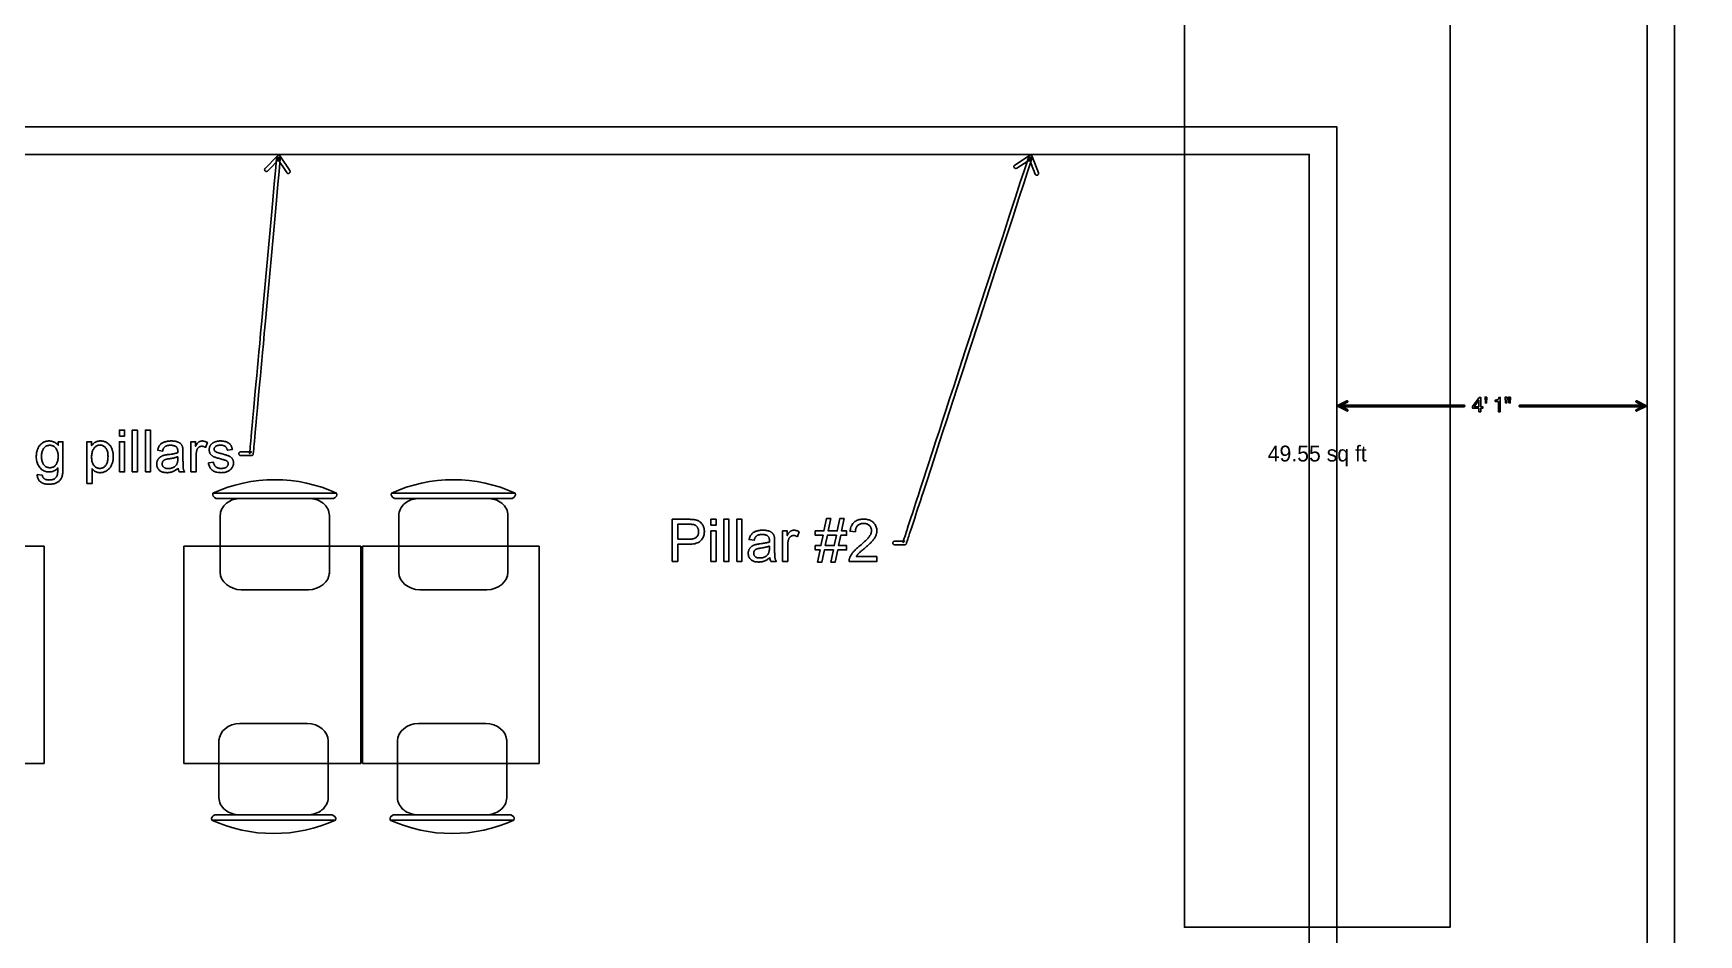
# Model space of a CAD drawing. Header units: inches. Extents: x -1 to 396, y -34 to 687.
# Drawn here: x 133.8 to 396, y 141.5 to 283.4 of the extents above; entities that cross this region are included whole.
import ezdxf

# ---------------------------------------------------------------- set-up
doc = ezdxf.new("R2010")
doc.units = ezdxf.units.IN
doc.header["$MEASUREMENT"] = 0
for name, color, linetype in [('AL_AREAS', 9, 'Continuous'), ('AL_EQUIPMENT', 6, 'Continuous'), ('AL_LINEWORK', 30, 'Continuous'), ('DIMENSIONS', 9, 'Continuous'), ('NOTES', 1, 'Continuous'), ('WALLS', 7, 'Continuous')]:
    doc.layers.add(name, color=color, linetype=linetype)

# ---------------------------------------------------------------- blocks, each defined once
blk = doc.blocks.new('AL_Table_2_Top', base_point=(558.22, -1036.11))
for p, q in [((540.12, -1024.25), (540.12, -1047.96)), ((540.12, -1024.25), (575.7, -1024.25)), ((575.7, -1024.25), (575.7, -1047.96)), ((531.47, -1044.06), (531.47, -1027.47)), ((532.33, -1043.63), (532.33, -1027.9)), ((535.13, -1028.45), (544.68, -1028.45)), ((581.31, -1028.61), (571.76, -1028.61)), ((584.1, -1028.07), (584.1, -1043.8)), ((584.96, -1027.64), (584.96, -1044.23)), ((547.27, -1040.27), (547.27, -1031.26)), ((569.16, -1031.43), (569.16, -1040.44)), ((535.13, -1043.09), (544.68, -1043.09)), ((581.31, -1043.25), (571.76, -1043.25)), ((540.12, -1047.96), (575.7, -1047.96))]:
    blk.add_line(p, q)
for centre, radius, start, end in [((546, -1035.77), 16.72, 150.2762, 209.7238), ((531.68, -1028.13), 0.685, 19.1426, 107.9912), ((535.11, -1031.23), 2.78, 89.773, 181.1087), ((544.4, -1031.33), 2.88, 1.3036, 89.5947), ((572.04, -1031.49), 2.88, 90.4055, 178.7039), ((581.32, -1031.4), 2.78, 358.8835, 90.2271), ((584.75, -1028.29), 0.685, 72.0088, 160.8574), ((570.44, -1035.93), 16.72, 330.2762, 29.7238), ((535.11, -1040.3), 2.78, 178.8913, 270.227), ((544.4, -1040.21), 2.88, 270.4053, 358.6964), ((572.04, -1040.37), 2.88, 181.3036, 269.5947), ((581.32, -1040.47), 2.78, 269.773, 1.1087), ((531.68, -1043.41), 0.685, 252.0192, 340.8877), ((584.75, -1043.57), 0.685, 199.1426, 287.9912)]:
    blk.add_arc(centre, radius, start, end)

msp = doc.modelspace()

# ---------------------------------------------------------------- linework, layer by layer
at = {"layer": 'AL_LINEWORK'}
msp.add_lwpolyline([(315.01, 289.59), (356.85, 289.59), (356.85, 142.66), (315.01, 142.66)], close=True, dxfattribs=at)
at = {"layer": 'DIMENSIONS'}
for points in [[(339.01, 221.51), (339.01, 226.74)], [(387.85, 221.51), (387.85, 226.74)]]:
    msp.add_lwpolyline(points, dxfattribs=at)
for points in [[(340.6, 225.53), (339.22, 224.84), (339.01, 224.73), (339.22, 224.63), (340.6, 223.94), (340.62, 223.93), (340.63, 223.93), (340.65, 223.93), (340.67, 223.93), (340.69, 223.93), (340.7, 223.94), (340.72, 223.95), (340.73, 223.96), (340.74, 223.98), (340.75, 223.99), (340.76, 224.01), (340.76, 224.03), (340.77, 224.04), (340.76, 224.06), (340.76, 224.08), (340.75, 224.1), (340.74, 224.11), (340.73, 224.12), (340.72, 224.14), (340.7, 224.15), (339.32, 224.84), (339.32, 224.63), (340.7, 225.32), (340.72, 225.33), (340.73, 225.34), (340.74, 225.36), (340.75, 225.37), (340.76, 225.39), (340.76, 225.4), (340.77, 225.42), (340.76, 225.44), (340.76, 225.46), (340.75, 225.47), (340.74, 225.49), (340.73, 225.5), (340.72, 225.52), (340.7, 225.53), (340.69, 225.53), (340.67, 225.54), (340.65, 225.54), (340.63, 225.54), (340.62, 225.53), (340.6, 225.53)], [(361.38, 223.82), (361.38, 224.37), (360.4, 224.37), (360.4, 224.65), (361.43, 226.08), (361.67, 226.08), (361.67, 224.62), (362, 224.62), (362, 224.37), (361.67, 224.37), (361.67, 223.82), (361.38, 223.82)], [(361.38, 224.62), (361.38, 225.64), (360.66, 224.62), (361.38, 224.62)], [(362.64, 226.13), (362.58, 225.21), (362.4, 225.21), (362.35, 226.13), (362.64, 226.13)], [(363.92, 225.42), (363.92, 225.64), (363.98, 225.64), (364.04, 225.65), (364.09, 225.66), (364.14, 225.67), (364.18, 225.68), (364.22, 225.69), (364.26, 225.7), (364.29, 225.71), (364.32, 225.72), (364.35, 225.74), (364.37, 225.75), (364.4, 225.77), (364.42, 225.79), (364.44, 225.82), (364.46, 225.85), (364.47, 225.89), (364.49, 225.93), (364.5, 225.97), (364.52, 226.02), (364.53, 226.07), (364.75, 226.07), (364.75, 223.82), (364.45, 223.82), (364.45, 225.42), (363.92, 225.42)], [(365.82, 226.13), (365.77, 225.21), (365.58, 225.21), (365.53, 226.13), (365.82, 226.13)], [(366.36, 226.13), (366.31, 225.21), (366.12, 225.21), (366.07, 226.13), (366.36, 226.13)], [(386.26, 223.94), (387.64, 224.63), (387.85, 224.73), (387.64, 224.83), (386.26, 225.52), (386.24, 225.53), (386.23, 225.54), (386.21, 225.54), (386.19, 225.54), (386.17, 225.53), (386.16, 225.52), (386.14, 225.52), (386.13, 225.5), (386.12, 225.49), (386.11, 225.47), (386.1, 225.46), (386.1, 225.44), (386.1, 225.42), (386.1, 225.4), (386.1, 225.39), (386.11, 225.37), (386.12, 225.35), (386.13, 225.34), (386.14, 225.33), (386.16, 225.32), (387.54, 224.63), (387.54, 224.83), (386.16, 224.14), (386.14, 224.14), (386.13, 224.12), (386.12, 224.11), (386.11, 224.09), (386.1, 224.08), (386.1, 224.06), (386.1, 224.04), (386.1, 224.03), (386.1, 224.01), (386.11, 223.99), (386.12, 223.97), (386.13, 223.96), (386.14, 223.95), (386.16, 223.94), (386.17, 223.93), (386.19, 223.93), (386.21, 223.93), (386.23, 223.93), (386.24, 223.93), (386.26, 223.94)], [(339.39, 224.62), (339.48, 224.62), (339.56, 224.62), (339.64, 224.62), (339.71, 224.62), (339.79, 224.62), (339.88, 224.62), (340, 224.62), (340.14, 224.62), (340.31, 224.62), (340.52, 224.62), (340.79, 224.62), (341.01, 224.62), (341.2, 224.62), (341.37, 224.62), (341.54, 224.62), (341.71, 224.62), (341.91, 224.62), (342.15, 224.62), (342.44, 224.62), (342.79, 224.62), (343.59, 224.62), (344.25, 224.62), (344.82, 224.62), (345.32, 224.62), (345.8, 224.62), (346.29, 224.62), (346.84, 224.62), (347.48, 224.62), (348.25, 224.62), (349.18, 224.62), (349.2, 224.62), (349.22, 224.62), (349.23, 224.62), (349.24, 224.62), (349.25, 224.62), (349.26, 224.62), (349.27, 224.62), (349.28, 224.62), (349.29, 224.62), (349.31, 224.62), (350.31, 224.62), (351.12, 224.62), (351.8, 224.62), (352.38, 224.62), (352.89, 224.62), (353.39, 224.62), (353.92, 224.62), (354.5, 224.62), (355.19, 224.62), (356.01, 224.62), (356.67, 224.62), (357.2, 224.62), (357.63, 224.62), (357.96, 224.62), (358.21, 224.62), (358.42, 224.62), (358.59, 224.62), (358.73, 224.62), (358.88, 224.62), (359.05, 224.62), (359.07, 224.62), (359.09, 224.62), (359.1, 224.63), (359.12, 224.64), (359.13, 224.65), (359.14, 224.66), (359.15, 224.68), (359.16, 224.7), (359.16, 224.71), (359.16, 224.73), (359.16, 224.75), (359.16, 224.77), (359.15, 224.79), (359.14, 224.8), (359.13, 224.81), (359.12, 224.83), (359.1, 224.84), (359.09, 224.84), (359.07, 224.85), (359.05, 224.85), (358.88, 224.85), (358.73, 224.85), (358.59, 224.85), (358.42, 224.85), (358.21, 224.85), (357.96, 224.85), (357.63, 224.85), (357.2, 224.85), (356.67, 224.85), (356.01, 224.85), (355.19, 224.85), (354.5, 224.85), (353.92, 224.85), (353.39, 224.85), (352.89, 224.85), (352.38, 224.85), (351.8, 224.85), (351.12, 224.85), (350.31, 224.85), (349.31, 224.85), (349.29, 224.85), (349.28, 224.85), (349.27, 224.85), (349.26, 224.85), (349.25, 224.85), (349.24, 224.85), (349.23, 224.85), (349.22, 224.85), (349.2, 224.85), (349.18, 224.85), (348.25, 224.85), (347.48, 224.85), (346.84, 224.85), (346.29, 224.85), (345.8, 224.85), (345.32, 224.85), (344.82, 224.85), (344.25, 224.85), (343.59, 224.85), (342.79, 224.85), (342.44, 224.85), (342.15, 224.85), (341.91, 224.85), (341.71, 224.85), (341.54, 224.85), (341.37, 224.85), (341.2, 224.85), (341.01, 224.85), (340.79, 224.85), (340.52, 224.85), (340.31, 224.85), (340.14, 224.85), (340, 224.85), (339.88, 224.85), (339.79, 224.85), (339.71, 224.85), (339.64, 224.85), (339.56, 224.85), (339.48, 224.85), (339.39, 224.85), (339.37, 224.85), (339.35, 224.84), (339.33, 224.84), (339.32, 224.83), (339.3, 224.81), (339.29, 224.8), (339.28, 224.79), (339.28, 224.77), (339.27, 224.75), (339.27, 224.73), (339.27, 224.71), (339.28, 224.7), (339.28, 224.68), (339.29, 224.67), (339.3, 224.65), (339.32, 224.64), (339.33, 224.63), (339.35, 224.62), (339.37, 224.62), (339.39, 224.62)], [(387.48, 224.85), (387.38, 224.85), (387.3, 224.85), (387.23, 224.85), (387.16, 224.85), (387.08, 224.85), (386.99, 224.85), (386.88, 224.85), (386.74, 224.85), (386.57, 224.85), (386.36, 224.85), (386.1, 224.85), (385.89, 224.85), (385.7, 224.85), (385.53, 224.85), (385.37, 224.85), (385.2, 224.85), (385, 224.85), (384.77, 224.85), (384.49, 224.85), (384.15, 224.85), (383.36, 224.85), (382.71, 224.85), (382.16, 224.85), (381.66, 224.85), (381.19, 224.85), (380.71, 224.85), (380.17, 224.85), (379.54, 224.85), (378.79, 224.85), (377.86, 224.85), (377.84, 224.85), (377.82, 224.85), (377.8, 224.85), (377.78, 224.85), (377.77, 224.85), (377.76, 224.85), (377.74, 224.85), (377.72, 224.85), (377.7, 224.85), (377.68, 224.85), (376.67, 224.85), (375.85, 224.85), (375.16, 224.85), (374.58, 224.85), (374.06, 224.85), (373.55, 224.85), (373.02, 224.85), (372.43, 224.85), (371.74, 224.85), (370.9, 224.85), (370.23, 224.85), (369.69, 224.85), (369.26, 224.85), (368.92, 224.85), (368.66, 224.85), (368.45, 224.85), (368.29, 224.85), (368.13, 224.85), (367.98, 224.85), (367.81, 224.85), (367.79, 224.85), (367.78, 224.84), (367.76, 224.83), (367.75, 224.83), (367.73, 224.81), (367.72, 224.8), (367.71, 224.79), (367.7, 224.77), (367.7, 224.75), (367.7, 224.73), (367.7, 224.71), (367.7, 224.7), (367.71, 224.68), (367.72, 224.66), (367.73, 224.65), (367.75, 224.64), (367.76, 224.63), (367.78, 224.62), (367.79, 224.62), (367.81, 224.62), (367.98, 224.62), (368.13, 224.62), (368.29, 224.62), (368.45, 224.62), (368.66, 224.62), (368.92, 224.62), (369.26, 224.62), (369.69, 224.62), (370.23, 224.62), (370.9, 224.62), (371.74, 224.62), (372.43, 224.62), (373.02, 224.62), (373.55, 224.62), (374.06, 224.62), (374.58, 224.62), (375.16, 224.62), (375.85, 224.62), (376.67, 224.62), (377.68, 224.62), (377.7, 224.62), (377.72, 224.62), (377.74, 224.62), (377.76, 224.62), (377.77, 224.62), (377.78, 224.62), (377.8, 224.62), (377.82, 224.62), (377.84, 224.62), (377.86, 224.62), (378.79, 224.62), (379.54, 224.62), (380.17, 224.62), (380.71, 224.62), (381.19, 224.62), (381.66, 224.62), (382.16, 224.62), (382.71, 224.62), (383.36, 224.62), (384.15, 224.62), (384.49, 224.62), (384.77, 224.62), (385, 224.62), (385.2, 224.62), (385.37, 224.62), (385.53, 224.62), (385.7, 224.62), (385.89, 224.62), (386.1, 224.62), (386.36, 224.62), (386.57, 224.62), (386.74, 224.62), (386.88, 224.62), (386.99, 224.62), (387.08, 224.62), (387.16, 224.62), (387.23, 224.62), (387.3, 224.62), (387.38, 224.62), (387.48, 224.62), (387.49, 224.62), (387.51, 224.62), (387.53, 224.63), (387.54, 224.64), (387.56, 224.65), (387.57, 224.66), (387.58, 224.68), (387.58, 224.7), (387.59, 224.71), (387.59, 224.73), (387.59, 224.75), (387.58, 224.77), (387.58, 224.78), (387.57, 224.8), (387.56, 224.81), (387.54, 224.82), (387.53, 224.83), (387.51, 224.84), (387.49, 224.85), (387.48, 224.85)]]:
    msp.add_lwpolyline(points, close=True, dxfattribs=at)
at = {"layer": 'NOTES'}
for points in [[(172.1, 263.62), (172.06, 263.13), (171.98, 262.33), (171.88, 261.2), (171.74, 259.68), (171.57, 257.75), (171.35, 255.36), (171.08, 252.48), (170.77, 249.06), (170.41, 245.08), (169.99, 240.5), (169.77, 238.13), (169.59, 236.18), (169.44, 234.57), (169.32, 233.2), (169.2, 231.96), (169.1, 230.77), (168.98, 229.52), (168.85, 228.13), (168.7, 226.49), (168.52, 224.51), (168.38, 222.93), (168.26, 221.66), (168.17, 220.65), (168.1, 219.86), (168.04, 219.24), (168, 218.75), (167.96, 218.35), (167.93, 218), (167.89, 217.64), (167.86, 217.24), (168.14, 217.5), (166.44, 217.5), (166.39, 217.5), (166.35, 217.49), (166.31, 217.47), (166.27, 217.45), (166.24, 217.42), (166.21, 217.39), (166.19, 217.35), (166.17, 217.31), (166.16, 217.26), (166.15, 217.22), (166.16, 217.17), (166.17, 217.13), (166.19, 217.08), (166.21, 217.05), (166.24, 217.01), (166.27, 216.98), (166.31, 216.96), (166.35, 216.94), (166.39, 216.93), (166.44, 216.93), (168.14, 216.93), (168.19, 216.93), (168.23, 216.94), (168.27, 216.96), (168.3, 216.98), (168.34, 217), (168.37, 217.03), (168.39, 217.07), (168.41, 217.11), (168.42, 217.15), (168.43, 217.19), (168.47, 217.59), (168.5, 217.95), (168.53, 218.3), (168.57, 218.7), (168.61, 219.19), (168.67, 219.81), (168.74, 220.6), (168.83, 221.61), (168.95, 222.88), (169.1, 224.46), (169.28, 226.44), (169.43, 228.07), (169.55, 229.47), (169.67, 230.71), (169.78, 231.91), (169.89, 233.14), (170.02, 234.52), (170.16, 236.13), (170.34, 238.07), (170.56, 240.45), (170.98, 245.03), (171.34, 249.01), (171.66, 252.42), (171.92, 255.31), (172.14, 257.69), (172.31, 259.63), (172.45, 261.14), (172.56, 262.28), (172.63, 263.07), (172.68, 263.56), (172.68, 263.61), (172.67, 263.66), (172.66, 263.7), (172.64, 263.74), (172.61, 263.77), (172.58, 263.81), (172.54, 263.83), (172.5, 263.85), (172.46, 263.87), (172.42, 263.88), (172.37, 263.88), (172.32, 263.87), (172.28, 263.86), (172.24, 263.84), (172.21, 263.81), (172.17, 263.78), (172.15, 263.75), (172.13, 263.71), (172.11, 263.66), (172.1, 263.62)], [(174.18, 261.78), (172.65, 264.04), (172.46, 264.33), (172.21, 264.08), (170.3, 262.14), (170.27, 262.1), (170.25, 262.06), (170.23, 262.02), (170.22, 261.98), (170.22, 261.93), (170.22, 261.89), (170.23, 261.85), (170.25, 261.8), (170.27, 261.77), (170.3, 261.73), (170.34, 261.7), (170.38, 261.68), (170.42, 261.66), (170.46, 261.65), (170.51, 261.65), (170.55, 261.65), (170.59, 261.66), (170.64, 261.68), (170.67, 261.7), (170.71, 261.73), (172.62, 263.68), (172.18, 263.72), (173.7, 261.46), (173.73, 261.42), (173.77, 261.39), (173.8, 261.37), (173.84, 261.35), (173.89, 261.34), (173.93, 261.33), (173.97, 261.33), (174.02, 261.34), (174.06, 261.36), (174.1, 261.38), (174.14, 261.41), (174.17, 261.44), (174.19, 261.48), (174.21, 261.52), (174.22, 261.57), (174.23, 261.61), (174.23, 261.65), (174.22, 261.7), (174.2, 261.74), (174.18, 261.78)], [(290.42, 263.71), (290.19, 263.01), (289.78, 261.75), (289.19, 259.94), (288.42, 257.6), (287.5, 254.75), (286.41, 251.42), (285.16, 247.61), (283.78, 243.35), (282.24, 238.65), (280.58, 233.55), (279.57, 230.46), (278.75, 227.93), (278.06, 225.83), (277.48, 224.03), (276.95, 222.42), (276.44, 220.87), (275.91, 219.25), (275.32, 217.43), (274.63, 215.3), (273.79, 212.72), (273.43, 211.62), (273.14, 210.73), (272.9, 210), (272.7, 209.38), (272.52, 208.84), (272.36, 208.34), (272.19, 207.83), (272.01, 207.27), (271.8, 206.63), (271.55, 205.85), (271.36, 205.28), (271.21, 204.81), (271.09, 204.44), (270.99, 204.15), (270.92, 203.93), (270.86, 203.76), (270.82, 203.62), (270.78, 203.5), (270.74, 203.38), (270.7, 203.25), (270.97, 203.45), (269.41, 203.45), (269.36, 203.45), (269.32, 203.43), (269.28, 203.42), (269.24, 203.39), (269.21, 203.36), (269.18, 203.33), (269.15, 203.29), (269.14, 203.25), (269.13, 203.21), (269.12, 203.16), (269.13, 203.11), (269.14, 203.07), (269.15, 203.03), (269.18, 202.99), (269.21, 202.96), (269.24, 202.93), (269.28, 202.9), (269.32, 202.89), (269.36, 202.87), (269.41, 202.87), (270.97, 202.87), (271.01, 202.87), (271.05, 202.88), (271.08, 202.89), (271.11, 202.91), (271.14, 202.93), (271.17, 202.95), (271.19, 202.97), (271.22, 203), (271.23, 203.04), (271.25, 203.07), (271.29, 203.2), (271.33, 203.32), (271.37, 203.44), (271.41, 203.58), (271.47, 203.75), (271.54, 203.97), (271.64, 204.26), (271.76, 204.63), (271.91, 205.1), (272.1, 205.67), (272.35, 206.45), (272.56, 207.09), (272.74, 207.65), (272.91, 208.16), (273.07, 208.66), (273.25, 209.2), (273.45, 209.82), (273.69, 210.55), (273.98, 211.45), (274.34, 212.54), (275.18, 215.12), (275.87, 217.25), (276.46, 219.07), (276.99, 220.69), (277.5, 222.24), (278.03, 223.86), (278.61, 225.65), (279.3, 227.75), (280.12, 230.28), (281.13, 233.37), (282.79, 238.47), (284.33, 243.17), (285.71, 247.43), (286.96, 251.24), (288.05, 254.57), (288.97, 257.42), (289.74, 259.76), (290.33, 261.57), (290.74, 262.83), (290.97, 263.53), (290.98, 263.58), (290.98, 263.62), (290.98, 263.67), (290.97, 263.71), (290.95, 263.75), (290.93, 263.79), (290.9, 263.82), (290.86, 263.85), (290.82, 263.88), (290.78, 263.89), (290.74, 263.91), (290.69, 263.91), (290.64, 263.9), (290.6, 263.89), (290.56, 263.88), (290.52, 263.85), (290.49, 263.83), (290.46, 263.79), (290.43, 263.75), (290.42, 263.71)], [(292.04, 261.45), (291.05, 264), (290.92, 264.33), (290.63, 264.14), (288.32, 262.66), (288.28, 262.63), (288.25, 262.6), (288.22, 262.56), (288.21, 262.52), (288.19, 262.48), (288.19, 262.43), (288.19, 262.39), (288.19, 262.35), (288.21, 262.3), (288.23, 262.26), (288.26, 262.22), (288.29, 262.19), (288.33, 262.17), (288.37, 262.15), (288.41, 262.13), (288.46, 262.13), (288.5, 262.13), (288.55, 262.14), (288.59, 262.15), (288.63, 262.17), (290.94, 263.65), (290.51, 263.79), (291.5, 261.24), (291.52, 261.19), (291.55, 261.16), (291.58, 261.12), (291.62, 261.1), (291.66, 261.08), (291.7, 261.06), (291.74, 261.05), (291.79, 261.05), (291.83, 261.06), (291.88, 261.07), (291.92, 261.09), (291.96, 261.12), (291.99, 261.15), (292.02, 261.19), (292.04, 261.22), (292.05, 261.27), (292.06, 261.31), (292.06, 261.36), (292.06, 261.4), (292.04, 261.45)], [(147.37, 220), (147.37, 220.93), (148.18, 220.93), (148.18, 220), (147.37, 220)], [(149.39, 214.34), (149.39, 220.93), (150.2, 220.93), (150.2, 214.34), (149.39, 214.34)], [(151.44, 214.34), (151.44, 220.93), (152.25, 220.93), (152.25, 214.34), (151.44, 214.34)], [(134.43, 213.95), (135.22, 213.83), (135.23, 213.76), (135.24, 213.69), (135.26, 213.63), (135.28, 213.57), (135.31, 213.51), (135.34, 213.46), (135.37, 213.42), (135.41, 213.37), (135.45, 213.33), (135.49, 213.3), (135.55, 213.26), (135.62, 213.22), (135.69, 213.18), (135.77, 213.15), (135.85, 213.13), (135.93, 213.11), (136.02, 213.09), (136.11, 213.08), (136.21, 213.08), (136.31, 213.07), (136.42, 213.08), (136.53, 213.08), (136.63, 213.09), (136.72, 213.11), (136.81, 213.13), (136.89, 213.15), (136.97, 213.18), (137.05, 213.22), (137.12, 213.26), (137.18, 213.3), (137.24, 213.35), (137.29, 213.4), (137.34, 213.45), (137.39, 213.51), (137.44, 213.57), (137.47, 213.63), (137.51, 213.7), (137.54, 213.77), (137.57, 213.85), (137.59, 213.93), (137.6, 213.98), (137.61, 214.05), (137.62, 214.12), (137.63, 214.21), (137.64, 214.31), (137.64, 214.42), (137.65, 214.54), (137.65, 214.67), (137.65, 214.81), (137.65, 214.97), (137.54, 214.85), (137.43, 214.74), (137.31, 214.65), (137.18, 214.57), (137.06, 214.5), (136.92, 214.44), (136.78, 214.4), (136.64, 214.37), (136.49, 214.35), (136.33, 214.34), (136.14, 214.35), (135.95, 214.37), (135.78, 214.4), (135.61, 214.45), (135.46, 214.52), (135.31, 214.6), (135.17, 214.69), (135.04, 214.8), (134.92, 214.92), (134.81, 215.05), (134.7, 215.2), (134.61, 215.35), (134.53, 215.5), (134.46, 215.66), (134.4, 215.83), (134.35, 216), (134.32, 216.18), (134.29, 216.37), (134.27, 216.56), (134.27, 216.75), (134.27, 216.89), (134.28, 217.02), (134.29, 217.15), (134.31, 217.28), (134.33, 217.41), (134.36, 217.53), (134.39, 217.66), (134.43, 217.78), (134.47, 217.9), (134.52, 218.01), (134.57, 218.13), (134.62, 218.23), (134.68, 218.34), (134.75, 218.43), (134.82, 218.53), (134.89, 218.61), (134.97, 218.69), (135.05, 218.77), (135.14, 218.84), (135.23, 218.91), (135.33, 218.97), (135.43, 219.02), (135.53, 219.07), (135.63, 219.11), (135.74, 219.14), (135.85, 219.17), (135.97, 219.19), (136.09, 219.21), (136.21, 219.22), (136.33, 219.22), (136.5, 219.21), (136.66, 219.19), (136.81, 219.16), (136.96, 219.11), (137.1, 219.05), (137.24, 218.97), (137.37, 218.89), (137.5, 218.78), (137.61, 218.67), (137.73, 218.54), (137.73, 219.11), (138.47, 219.11), (138.47, 214.99), (138.47, 214.77), (138.46, 214.57), (138.45, 214.38), (138.44, 214.2), (138.42, 214.04), (138.39, 213.88), (138.36, 213.75), (138.33, 213.62), (138.29, 213.51), (138.25, 213.41), (138.2, 213.32), (138.14, 213.23), (138.09, 213.15), (138.02, 213.07), (137.95, 212.99), (137.88, 212.92), (137.8, 212.85), (137.71, 212.79), (137.62, 212.73), (137.53, 212.67), (137.43, 212.62), (137.32, 212.58), (137.21, 212.54), (137.1, 212.5), (136.98, 212.47), (136.86, 212.45), (136.73, 212.43), (136.59, 212.42), (136.46, 212.41), (136.32, 212.4), (136.15, 212.41), (135.99, 212.42), (135.83, 212.44), (135.69, 212.47), (135.54, 212.5), (135.41, 212.54), (135.28, 212.59), (135.16, 212.65), (135.05, 212.72), (134.94, 212.79), (134.84, 212.87), (134.75, 212.96), (134.67, 213.05), (134.6, 213.16), (134.55, 213.27), (134.5, 213.39), (134.47, 213.52), (134.44, 213.65), (134.43, 213.8), (134.43, 213.95)], [(135.1, 216.81), (135.1, 216.63), (135.11, 216.46), (135.13, 216.29), (135.16, 216.14), (135.19, 216), (135.23, 215.87), (135.28, 215.75), (135.34, 215.63), (135.4, 215.53), (135.47, 215.44), (135.55, 215.36), (135.63, 215.29), (135.71, 215.22), (135.8, 215.17), (135.89, 215.12), (135.99, 215.08), (136.09, 215.05), (136.19, 215.03), (136.3, 215.01), (136.41, 215.01), (136.52, 215.01), (136.62, 215.03), (136.72, 215.05), (136.82, 215.08), (136.92, 215.12), (137.01, 215.16), (137.1, 215.22), (137.18, 215.28), (137.26, 215.36), (137.34, 215.44), (137.41, 215.53), (137.48, 215.63), (137.53, 215.74), (137.58, 215.86), (137.62, 215.99), (137.66, 216.13), (137.68, 216.28), (137.7, 216.44), (137.71, 216.61), (137.72, 216.78), (137.71, 216.96), (137.7, 217.12), (137.68, 217.27), (137.66, 217.42), (137.62, 217.55), (137.58, 217.68), (137.53, 217.8), (137.47, 217.91), (137.4, 218.01), (137.33, 218.11), (137.25, 218.19), (137.17, 218.27), (137.08, 218.33), (136.99, 218.39), (136.9, 218.44), (136.81, 218.48), (136.71, 218.51), (136.61, 218.53), (136.5, 218.55), (136.39, 218.55), (136.29, 218.55), (136.18, 218.53), (136.08, 218.51), (135.99, 218.48), (135.89, 218.44), (135.8, 218.39), (135.72, 218.34), (135.63, 218.27), (135.55, 218.2), (135.48, 218.11), (135.4, 218.02), (135.34, 217.92), (135.28, 217.81), (135.23, 217.69), (135.19, 217.57), (135.16, 217.43), (135.13, 217.29), (135.11, 217.14), (135.1, 216.98), (135.1, 216.81)], [(142.25, 212.51), (142.25, 219.11), (142.99, 219.11), (142.99, 218.49), (143.04, 218.56), (143.09, 218.63), (143.15, 218.69), (143.21, 218.75), (143.27, 218.81), (143.32, 218.86), (143.39, 218.91), (143.45, 218.96), (143.51, 219), (143.58, 219.04), (143.64, 219.07), (143.71, 219.1), (143.79, 219.13), (143.86, 219.15), (143.94, 219.17), (144.02, 219.19), (144.1, 219.2), (144.19, 219.21), (144.28, 219.22), (144.37, 219.22), (144.49, 219.22), (144.61, 219.21), (144.73, 219.19), (144.84, 219.17), (144.95, 219.14), (145.05, 219.11), (145.16, 219.07), (145.26, 219.02), (145.35, 218.97), (145.45, 218.91), (145.54, 218.84), (145.63, 218.77), (145.71, 218.69), (145.79, 218.61), (145.86, 218.53), (145.93, 218.43), (145.99, 218.34), (146.05, 218.24), (146.11, 218.13), (146.15, 218.02), (146.2, 217.9), (146.24, 217.78), (146.28, 217.66), (146.31, 217.54), (146.33, 217.42), (146.36, 217.29), (146.37, 217.16), (146.38, 217.03), (146.39, 216.9), (146.39, 216.76), (146.39, 216.62), (146.38, 216.48), (146.37, 216.34), (146.35, 216.2), (146.33, 216.07), (146.3, 215.94), (146.26, 215.81), (146.22, 215.68), (146.18, 215.56), (146.13, 215.44), (146.08, 215.33), (146.02, 215.22), (145.95, 215.12), (145.88, 215.02), (145.81, 214.93), (145.73, 214.84), (145.65, 214.76), (145.56, 214.68), (145.46, 214.61), (145.37, 214.55), (145.27, 214.49), (145.16, 214.43), (145.06, 214.39), (144.96, 214.35), (144.85, 214.31), (144.75, 214.28), (144.64, 214.26), (144.53, 214.25), (144.42, 214.24), (144.31, 214.23), (144.23, 214.23), (144.15, 214.24), (144.08, 214.25), (144, 214.26), (143.93, 214.28), (143.86, 214.29), (143.79, 214.32), (143.72, 214.34), (143.65, 214.37), (143.59, 214.4), (143.52, 214.44), (143.46, 214.48), (143.41, 214.51), (143.35, 214.55), (143.29, 214.6), (143.24, 214.64), (143.19, 214.69), (143.15, 214.73), (143.1, 214.78), (143.06, 214.84), (143.06, 212.51), (142.25, 212.51)], [(142.98, 216.7), (142.99, 216.52), (143, 216.35), (143.02, 216.19), (143.04, 216.04), (143.08, 215.9), (143.12, 215.77), (143.17, 215.65), (143.22, 215.53), (143.29, 215.43), (143.36, 215.34), (143.43, 215.25), (143.51, 215.18), (143.59, 215.11), (143.68, 215.06), (143.77, 215.01), (143.86, 214.97), (143.96, 214.94), (144.05, 214.92), (144.15, 214.9), (144.26, 214.9), (144.37, 214.9), (144.47, 214.92), (144.57, 214.94), (144.67, 214.97), (144.76, 215.01), (144.85, 215.06), (144.94, 215.12), (145.02, 215.19), (145.1, 215.27), (145.18, 215.35), (145.26, 215.45), (145.32, 215.56), (145.38, 215.67), (145.43, 215.8), (145.47, 215.94), (145.5, 216.08), (145.53, 216.24), (145.55, 216.4), (145.56, 216.58), (145.57, 216.77), (145.56, 216.94), (145.55, 217.11), (145.53, 217.27), (145.51, 217.42), (145.47, 217.56), (145.43, 217.7), (145.38, 217.82), (145.33, 217.93), (145.26, 218.04), (145.19, 218.13), (145.11, 218.22), (145.04, 218.3), (144.95, 218.36), (144.87, 218.42), (144.78, 218.47), (144.69, 218.51), (144.59, 218.55), (144.5, 218.57), (144.4, 218.58), (144.3, 218.59), (144.19, 218.58), (144.09, 218.57), (144, 218.54), (143.9, 218.51), (143.81, 218.47), (143.72, 218.41), (143.63, 218.35), (143.54, 218.28), (143.46, 218.2), (143.38, 218.1), (143.31, 218), (143.24, 217.89), (143.18, 217.77), (143.13, 217.65), (143.08, 217.51), (143.05, 217.37), (143.02, 217.21), (143, 217.05), (142.99, 216.88), (142.98, 216.7)], [(147.37, 214.34), (147.37, 219.11), (148.18, 219.11), (148.18, 214.34), (147.37, 214.34)], [(156.61, 214.93), (156.52, 214.86), (156.44, 214.79), (156.35, 214.72), (156.26, 214.66), (156.17, 214.6), (156.09, 214.55), (156, 214.5), (155.92, 214.46), (155.83, 214.42), (155.75, 214.39), (155.66, 214.36), (155.58, 214.33), (155.49, 214.31), (155.41, 214.29), (155.32, 214.27), (155.23, 214.26), (155.14, 214.25), (155.04, 214.24), (154.95, 214.23), (154.86, 214.23), (154.7, 214.24), (154.56, 214.25), (154.42, 214.27), (154.29, 214.29), (154.16, 214.33), (154.04, 214.37), (153.93, 214.42), (153.83, 214.48), (153.74, 214.54), (153.65, 214.62), (153.57, 214.7), (153.5, 214.78), (153.43, 214.87), (153.38, 214.96), (153.33, 215.05), (153.29, 215.16), (153.26, 215.26), (153.24, 215.37), (153.23, 215.48), (153.23, 215.6), (153.23, 215.67), (153.23, 215.74), (153.24, 215.8), (153.25, 215.87), (153.27, 215.93), (153.28, 216), (153.3, 216.06), (153.33, 216.12), (153.36, 216.18), (153.39, 216.24), (153.42, 216.3), (153.45, 216.35), (153.49, 216.4), (153.53, 216.45), (153.57, 216.5), (153.61, 216.55), (153.66, 216.59), (153.7, 216.63), (153.75, 216.67), (153.8, 216.7), (153.86, 216.74), (153.91, 216.77), (153.96, 216.8), (154.02, 216.83), (154.08, 216.86), (154.14, 216.88), (154.2, 216.91), (154.26, 216.93), (154.32, 216.95), (154.39, 216.97), (154.44, 216.98), (154.49, 216.99), (154.55, 217.01), (154.61, 217.02), (154.68, 217.03), (154.76, 217.04), (154.84, 217.05), (154.92, 217.07), (155.01, 217.08), (155.1, 217.09), (155.29, 217.11), (155.48, 217.14), (155.65, 217.16), (155.8, 217.19), (155.95, 217.22), (156.09, 217.25), (156.22, 217.28), (156.34, 217.31), (156.45, 217.34), (156.55, 217.37), (156.55, 217.4), (156.55, 217.43), (156.55, 217.46), (156.55, 217.48), (156.55, 217.5), (156.55, 217.52), (156.55, 217.54), (156.55, 217.56), (156.55, 217.57), (156.55, 217.58), (156.55, 217.68), (156.54, 217.77), (156.53, 217.85), (156.51, 217.93), (156.49, 218), (156.47, 218.07), (156.44, 218.13), (156.4, 218.18), (156.36, 218.23), (156.32, 218.28), (156.26, 218.33), (156.19, 218.38), (156.11, 218.42), (156.03, 218.45), (155.94, 218.48), (155.84, 218.51), (155.74, 218.53), (155.63, 218.54), (155.52, 218.55), (155.4, 218.55), (155.29, 218.55), (155.18, 218.54), (155.09, 218.53), (154.99, 218.52), (154.9, 218.5), (154.82, 218.48), (154.75, 218.45), (154.68, 218.42), (154.62, 218.39), (154.56, 218.35), (154.51, 218.31), (154.46, 218.26), (154.41, 218.2), (154.36, 218.14), (154.32, 218.07), (154.28, 218), (154.25, 217.92), (154.21, 217.83), (154.18, 217.74), (154.16, 217.64), (153.37, 217.75), (153.39, 217.85), (153.41, 217.95), (153.44, 218.04), (153.47, 218.13), (153.51, 218.21), (153.54, 218.29), (153.58, 218.37), (153.63, 218.44), (153.67, 218.51), (153.72, 218.57), (153.77, 218.63), (153.83, 218.69), (153.89, 218.75), (153.95, 218.8), (154.02, 218.85), (154.1, 218.89), (154.17, 218.94), (154.26, 218.98), (154.34, 219.02), (154.43, 219.05), (154.53, 219.08), (154.63, 219.11), (154.73, 219.14), (154.83, 219.16), (154.94, 219.18), (155.05, 219.19), (155.16, 219.2), (155.28, 219.21), (155.4, 219.22), (155.52, 219.22), (155.64, 219.22), (155.75, 219.21), (155.86, 219.21), (155.97, 219.2), (156.07, 219.18), (156.17, 219.17), (156.26, 219.15), (156.35, 219.13), (156.43, 219.1), (156.51, 219.08), (156.58, 219.05), (156.65, 219.02), (156.72, 218.98), (156.78, 218.95), (156.84, 218.91), (156.9, 218.88), (156.95, 218.84), (156.99, 218.8), (157.03, 218.76), (157.07, 218.71), (157.11, 218.67), (157.14, 218.62), (157.17, 218.57), (157.2, 218.52), (157.22, 218.47), (157.25, 218.41), (157.27, 218.35), (157.29, 218.29), (157.31, 218.23), (157.32, 218.16), (157.33, 218.12), (157.34, 218.07), (157.34, 218.01), (157.35, 217.95), (157.35, 217.87), (157.36, 217.8), (157.36, 217.71), (157.36, 217.62), (157.36, 217.52), (157.36, 217.42), (157.36, 216.34), (157.36, 216.12), (157.37, 215.92), (157.37, 215.74), (157.37, 215.57), (157.38, 215.42), (157.38, 215.29), (157.39, 215.17), (157.4, 215.07), (157.41, 214.98), (157.42, 214.91), (157.43, 214.85), (157.44, 214.8), (157.46, 214.74), (157.47, 214.68), (157.49, 214.62), (157.51, 214.56), (157.54, 214.51), (157.56, 214.45), (157.59, 214.4), (157.62, 214.34), (156.78, 214.34), (156.75, 214.39), (156.73, 214.45), (156.71, 214.5), (156.69, 214.56), (156.67, 214.61), (156.66, 214.67), (156.64, 214.74), (156.63, 214.8), (156.62, 214.86), (156.61, 214.93)], [(158.61, 214.34), (158.61, 219.11), (159.34, 219.11), (159.34, 218.39), (159.39, 218.49), (159.45, 218.58), (159.5, 218.66), (159.55, 218.74), (159.6, 218.81), (159.65, 218.87), (159.7, 218.93), (159.75, 218.98), (159.8, 219.02), (159.85, 219.06), (159.9, 219.09), (159.95, 219.12), (160, 219.14), (160.05, 219.16), (160.1, 219.18), (160.15, 219.19), (160.2, 219.21), (160.26, 219.21), (160.31, 219.22), (160.37, 219.22), (160.45, 219.22), (160.53, 219.21), (160.62, 219.2), (160.7, 219.18), (160.78, 219.15), (160.86, 219.13), (160.95, 219.09), (161.03, 219.05), (161.12, 219.01), (161.2, 218.96), (160.92, 218.21), (160.86, 218.24), (160.8, 218.27), (160.74, 218.3), (160.68, 218.32), (160.63, 218.34), (160.57, 218.36), (160.51, 218.37), (160.45, 218.38), (160.39, 218.38), (160.33, 218.38), (160.28, 218.38), (160.22, 218.38), (160.17, 218.37), (160.13, 218.36), (160.08, 218.34), (160.03, 218.33), (159.98, 218.31), (159.94, 218.28), (159.9, 218.26), (159.85, 218.22), (159.81, 218.19), (159.77, 218.16), (159.74, 218.12), (159.7, 218.08), (159.67, 218.03), (159.64, 217.99), (159.62, 217.94), (159.59, 217.89), (159.57, 217.84), (159.55, 217.78), (159.53, 217.7), (159.5, 217.61), (159.48, 217.52), (159.47, 217.42), (159.45, 217.33), (159.44, 217.24), (159.43, 217.14), (159.42, 217.04), (159.42, 216.94), (159.42, 216.84), (159.42, 214.34), (158.61, 214.34)], [(161.36, 215.77), (162.16, 215.89), (162.17, 215.8), (162.19, 215.71), (162.22, 215.62), (162.25, 215.54), (162.28, 215.47), (162.32, 215.39), (162.37, 215.33), (162.42, 215.27), (162.47, 215.21), (162.53, 215.15), (162.6, 215.11), (162.67, 215.06), (162.74, 215.02), (162.82, 214.99), (162.9, 214.96), (162.99, 214.94), (163.08, 214.92), (163.18, 214.91), (163.28, 214.9), (163.39, 214.9), (163.5, 214.9), (163.6, 214.91), (163.7, 214.92), (163.79, 214.93), (163.88, 214.95), (163.96, 214.98), (164.03, 215.01), (164.1, 215.04), (164.16, 215.08), (164.22, 215.12), (164.27, 215.17), (164.32, 215.22), (164.36, 215.27), (164.39, 215.32), (164.42, 215.37), (164.45, 215.43), (164.46, 215.48), (164.48, 215.54), (164.49, 215.6), (164.49, 215.66), (164.49, 215.71), (164.48, 215.76), (164.47, 215.81), (164.45, 215.86), (164.43, 215.9), (164.4, 215.94), (164.37, 215.98), (164.34, 216.02), (164.3, 216.06), (164.25, 216.09), (164.21, 216.11), (164.16, 216.13), (164.11, 216.16), (164.04, 216.18), (163.96, 216.21), (163.87, 216.24), (163.78, 216.27), (163.67, 216.3), (163.55, 216.33), (163.42, 216.36), (163.25, 216.41), (163.09, 216.45), (162.94, 216.49), (162.8, 216.53), (162.67, 216.57), (162.55, 216.61), (162.45, 216.65), (162.35, 216.68), (162.27, 216.72), (162.19, 216.75), (162.12, 216.79), (162.06, 216.82), (162, 216.86), (161.94, 216.9), (161.89, 216.95), (161.84, 216.99), (161.79, 217.04), (161.75, 217.09), (161.71, 217.15), (161.67, 217.2), (161.64, 217.26), (161.61, 217.32), (161.58, 217.38), (161.56, 217.45), (161.54, 217.51), (161.52, 217.57), (161.51, 217.64), (161.5, 217.71), (161.49, 217.78), (161.49, 217.85), (161.49, 217.91), (161.5, 217.97), (161.51, 218.03), (161.52, 218.09), (161.53, 218.15), (161.54, 218.21), (161.56, 218.27), (161.59, 218.33), (161.61, 218.38), (161.64, 218.44), (161.67, 218.49), (161.7, 218.54), (161.74, 218.59), (161.77, 218.64), (161.81, 218.68), (161.85, 218.73), (161.89, 218.77), (161.94, 218.81), (161.99, 218.85), (162.04, 218.89), (162.08, 218.91), (162.12, 218.94), (162.16, 218.97), (162.21, 218.99), (162.26, 219.02), (162.31, 219.04), (162.37, 219.06), (162.43, 219.08), (162.49, 219.1), (162.55, 219.12), (162.62, 219.14), (162.68, 219.16), (162.75, 219.17), (162.82, 219.19), (162.89, 219.2), (162.96, 219.2), (163.03, 219.21), (163.1, 219.22), (163.17, 219.22), (163.25, 219.22), (163.36, 219.22), (163.47, 219.21), (163.57, 219.21), (163.68, 219.19), (163.78, 219.18), (163.87, 219.16), (163.97, 219.14), (164.06, 219.12), (164.15, 219.09), (164.23, 219.06), (164.32, 219.02), (164.4, 218.99), (164.47, 218.95), (164.54, 218.91), (164.6, 218.87), (164.66, 218.82), (164.72, 218.78), (164.77, 218.73), (164.82, 218.67), (164.86, 218.62), (164.9, 218.56), (164.94, 218.5), (164.97, 218.44), (165, 218.37), (165.03, 218.3), (165.06, 218.22), (165.08, 218.14), (165.1, 218.06), (165.12, 217.97), (165.14, 217.88), (164.35, 217.77), (164.34, 217.85), (164.32, 217.91), (164.3, 217.98), (164.27, 218.04), (164.24, 218.1), (164.21, 218.16), (164.17, 218.21), (164.13, 218.26), (164.09, 218.31), (164.04, 218.35), (163.98, 218.39), (163.93, 218.42), (163.86, 218.45), (163.8, 218.48), (163.73, 218.5), (163.65, 218.52), (163.57, 218.54), (163.49, 218.55), (163.4, 218.55), (163.31, 218.55), (163.2, 218.55), (163.1, 218.55), (163, 218.54), (162.91, 218.53), (162.83, 218.51), (162.75, 218.49), (162.68, 218.46), (162.62, 218.44), (162.56, 218.41), (162.51, 218.37), (162.47, 218.33), (162.43, 218.29), (162.39, 218.25), (162.36, 218.21), (162.33, 218.17), (162.31, 218.13), (162.3, 218.08), (162.28, 218.04), (162.28, 217.99), (162.27, 217.94), (162.27, 217.91), (162.28, 217.88), (162.28, 217.85), (162.29, 217.82), (162.3, 217.79), (162.31, 217.76), (162.32, 217.73), (162.34, 217.71), (162.35, 217.68), (162.37, 217.66), (162.39, 217.63), (162.42, 217.61), (162.44, 217.58), (162.47, 217.56), (162.5, 217.54), (162.53, 217.52), (162.57, 217.5), (162.6, 217.48), (162.64, 217.46), (162.68, 217.44), (162.71, 217.43), (162.75, 217.42), (162.8, 217.4), (162.86, 217.39), (162.92, 217.37), (163, 217.34), (163.08, 217.32), (163.18, 217.29), (163.28, 217.27), (163.4, 217.23), (163.56, 217.19), (163.72, 217.15), (163.87, 217.1), (164, 217.06), (164.13, 217.03), (164.24, 216.99), (164.34, 216.95), (164.44, 216.92), (164.52, 216.89), (164.59, 216.86), (164.66, 216.83), (164.72, 216.8), (164.78, 216.76), (164.84, 216.72), (164.9, 216.68), (164.95, 216.64), (165, 216.59), (165.04, 216.54), (165.09, 216.49), (165.13, 216.43), (165.16, 216.38), (165.2, 216.32), (165.23, 216.26), (165.25, 216.19), (165.27, 216.12), (165.29, 216.05), (165.3, 215.98), (165.31, 215.9), (165.32, 215.82), (165.32, 215.74), (165.32, 215.66), (165.31, 215.58), (165.3, 215.5), (165.28, 215.43), (165.26, 215.35), (165.23, 215.27), (165.2, 215.2), (165.17, 215.13), (165.13, 215.05), (165.08, 214.98), (165.03, 214.91), (164.98, 214.84), (164.92, 214.78), (164.86, 214.72), (164.8, 214.66), (164.73, 214.61), (164.65, 214.56), (164.57, 214.51), (164.49, 214.47), (164.4, 214.43), (164.31, 214.39), (164.22, 214.36), (164.13, 214.33), (164.03, 214.3), (163.93, 214.28), (163.83, 214.26), (163.72, 214.25), (163.62, 214.24), (163.51, 214.24), (163.4, 214.23), (163.22, 214.24), (163.04, 214.25), (162.88, 214.27), (162.72, 214.3), (162.58, 214.33), (162.44, 214.37), (162.31, 214.42), (162.19, 214.48), (162.08, 214.55), (161.98, 214.62), (161.89, 214.7), (161.8, 214.79), (161.72, 214.88), (161.65, 214.99), (161.58, 215.1), (161.52, 215.22), (161.47, 215.34), (161.43, 215.48), (161.39, 215.62), (161.36, 215.77)], [(156.55, 216.74), (156.45, 216.7), (156.35, 216.67), (156.24, 216.63), (156.12, 216.6), (156, 216.57), (155.86, 216.54), (155.71, 216.51), (155.56, 216.48), (155.4, 216.46), (155.23, 216.43), (155.13, 216.42), (155.04, 216.4), (154.95, 216.39), (154.87, 216.37), (154.8, 216.35), (154.73, 216.34), (154.67, 216.32), (154.61, 216.3), (154.56, 216.29), (154.52, 216.27), (154.48, 216.25), (154.44, 216.23), (154.4, 216.21), (154.37, 216.18), (154.34, 216.16), (154.31, 216.13), (154.28, 216.1), (154.25, 216.07), (154.22, 216.04), (154.2, 216.01), (154.18, 215.97), (154.16, 215.93), (154.14, 215.9), (154.13, 215.86), (154.12, 215.82), (154.11, 215.78), (154.1, 215.74), (154.09, 215.7), (154.09, 215.66), (154.09, 215.62), (154.09, 215.56), (154.1, 215.5), (154.11, 215.44), (154.13, 215.38), (154.15, 215.32), (154.18, 215.27), (154.21, 215.22), (154.25, 215.17), (154.29, 215.13), (154.33, 215.08), (154.38, 215.04), (154.44, 215), (154.5, 214.97), (154.57, 214.94), (154.64, 214.92), (154.71, 214.9), (154.79, 214.89), (154.87, 214.88), (154.96, 214.87), (155.05, 214.87), (155.14, 214.87), (155.23, 214.87), (155.32, 214.89), (155.41, 214.9), (155.49, 214.92), (155.57, 214.94), (155.65, 214.97), (155.73, 215), (155.81, 215.03), (155.88, 215.07), (155.95, 215.11), (156.02, 215.16), (156.08, 215.21), (156.14, 215.26), (156.2, 215.31), (156.25, 215.37), (156.3, 215.43), (156.34, 215.49), (156.38, 215.56), (156.42, 215.63), (156.44, 215.69), (156.46, 215.75), (156.48, 215.82), (156.5, 215.89), (156.51, 215.97), (156.53, 216.05), (156.53, 216.14), (156.54, 216.24), (156.54, 216.33), (156.55, 216.44), (156.55, 216.74)], [(234.4, 200.27), (234.4, 206.89), (236.89, 206.89), (237.02, 206.89), (237.14, 206.89), (237.26, 206.88), (237.37, 206.88), (237.47, 206.87), (237.57, 206.87), (237.66, 206.86), (237.75, 206.85), (237.83, 206.84), (237.9, 206.83), (238, 206.81), (238.09, 206.79), (238.18, 206.77), (238.27, 206.74), (238.35, 206.71), (238.43, 206.68), (238.51, 206.64), (238.58, 206.6), (238.65, 206.56), (238.72, 206.52), (238.78, 206.47), (238.84, 206.42), (238.9, 206.36), (238.96, 206.31), (239.02, 206.24), (239.07, 206.18), (239.12, 206.11), (239.16, 206.04), (239.21, 205.96), (239.25, 205.88), (239.29, 205.8), (239.32, 205.71), (239.35, 205.62), (239.38, 205.54), (239.4, 205.45), (239.42, 205.36), (239.43, 205.26), (239.44, 205.17), (239.45, 205.07), (239.45, 204.98), (239.44, 204.81), (239.43, 204.65), (239.4, 204.49), (239.36, 204.34), (239.32, 204.2), (239.26, 204.06), (239.19, 203.92), (239.11, 203.79), (239.01, 203.67), (238.91, 203.55), (238.8, 203.44), (238.66, 203.34), (238.51, 203.25), (238.34, 203.17), (238.16, 203.11), (237.95, 203.05), (237.73, 203.01), (237.5, 202.98), (237.24, 202.97), (236.97, 202.96), (235.27, 202.96), (235.27, 200.27), (234.4, 200.27)], [(235.27, 203.74), (236.98, 203.74), (237.15, 203.75), (237.3, 203.76), (237.45, 203.77), (237.58, 203.79), (237.71, 203.82), (237.83, 203.86), (237.93, 203.9), (238.03, 203.94), (238.11, 204), (238.19, 204.06), (238.26, 204.12), (238.32, 204.2), (238.37, 204.27), (238.42, 204.35), (238.46, 204.44), (238.49, 204.53), (238.51, 204.63), (238.53, 204.73), (238.54, 204.84), (238.55, 204.95), (238.54, 205.03), (238.54, 205.11), (238.53, 205.19), (238.51, 205.26), (238.49, 205.33), (238.47, 205.4), (238.44, 205.47), (238.41, 205.54), (238.38, 205.6), (238.34, 205.66), (238.29, 205.72), (238.25, 205.77), (238.2, 205.82), (238.15, 205.86), (238.09, 205.91), (238.04, 205.94), (237.98, 205.98), (237.91, 206), (237.85, 206.03), (237.78, 206.05), (237.73, 206.06), (237.68, 206.07), (237.62, 206.08), (237.55, 206.09), (237.47, 206.09), (237.38, 206.1), (237.29, 206.1), (237.19, 206.11), (237.08, 206.11), (236.97, 206.11), (235.27, 206.11), (235.27, 203.74)], [(240.47, 205.96), (240.47, 206.89), (241.28, 206.89), (241.28, 205.96), (240.47, 205.96)], [(240.47, 200.27), (240.47, 205.07), (241.28, 205.07), (241.28, 200.27), (240.47, 200.27)], [(242.5, 200.27), (242.5, 206.89), (243.31, 206.89), (243.31, 200.27), (242.5, 200.27)], [(244.55, 200.27), (244.55, 206.89), (245.37, 206.89), (245.37, 200.27), (244.55, 200.27)], [(249.76, 200.86), (249.67, 200.79), (249.58, 200.72), (249.49, 200.65), (249.4, 200.59), (249.31, 200.53), (249.23, 200.48), (249.14, 200.43), (249.05, 200.39), (248.97, 200.35), (248.89, 200.32), (248.8, 200.29), (248.72, 200.26), (248.63, 200.24), (248.54, 200.22), (248.45, 200.2), (248.36, 200.19), (248.27, 200.18), (248.18, 200.17), (248.08, 200.16), (247.99, 200.16), (247.84, 200.17), (247.69, 200.18), (247.55, 200.2), (247.42, 200.22), (247.29, 200.26), (247.17, 200.3), (247.06, 200.35), (246.96, 200.41), (246.86, 200.47), (246.77, 200.55), (246.69, 200.63), (246.62, 200.71), (246.56, 200.8), (246.5, 200.89), (246.46, 200.99), (246.42, 201.09), (246.39, 201.19), (246.37, 201.3), (246.35, 201.42), (246.35, 201.53), (246.35, 201.6), (246.36, 201.67), (246.36, 201.74), (246.38, 201.81), (246.39, 201.87), (246.41, 201.93), (246.43, 202), (246.45, 202.06), (246.48, 202.12), (246.51, 202.18), (246.54, 202.23), (246.58, 202.29), (246.62, 202.34), (246.65, 202.39), (246.7, 202.44), (246.74, 202.49), (246.78, 202.53), (246.83, 202.57), (246.88, 202.61), (246.93, 202.65), (246.98, 202.68), (247.04, 202.71), (247.09, 202.74), (247.15, 202.77), (247.21, 202.8), (247.27, 202.83), (247.33, 202.85), (247.39, 202.87), (247.45, 202.89), (247.52, 202.91), (247.57, 202.92), (247.62, 202.94), (247.68, 202.95), (247.75, 202.96), (247.82, 202.97), (247.89, 202.99), (247.97, 203), (248.05, 203.01), (248.14, 203.02), (248.24, 203.03), (248.43, 203.06), (248.61, 203.08), (248.78, 203.11), (248.94, 203.13), (249.09, 203.16), (249.23, 203.19), (249.36, 203.22), (249.48, 203.25), (249.59, 203.28), (249.69, 203.31), (249.69, 203.35), (249.69, 203.38), (249.69, 203.4), (249.69, 203.43), (249.69, 203.45), (249.69, 203.47), (249.69, 203.49), (249.69, 203.5), (249.69, 203.52), (249.69, 203.53), (249.69, 203.62), (249.68, 203.71), (249.67, 203.8), (249.66, 203.88), (249.63, 203.95), (249.61, 204.02), (249.58, 204.08), (249.55, 204.13), (249.51, 204.18), (249.46, 204.23), (249.4, 204.28), (249.33, 204.33), (249.25, 204.37), (249.16, 204.4), (249.07, 204.43), (248.98, 204.46), (248.88, 204.48), (248.77, 204.49), (248.66, 204.5), (248.54, 204.5), (248.42, 204.5), (248.32, 204.49), (248.22, 204.48), (248.13, 204.47), (248.04, 204.45), (247.96, 204.43), (247.88, 204.4), (247.81, 204.37), (247.75, 204.34), (247.69, 204.3), (247.64, 204.26), (247.59, 204.21), (247.54, 204.15), (247.49, 204.09), (247.45, 204.02), (247.41, 203.95), (247.38, 203.87), (247.34, 203.78), (247.31, 203.69), (247.29, 203.59), (246.49, 203.7), (246.51, 203.8), (246.54, 203.89), (246.57, 203.99), (246.6, 204.07), (246.63, 204.16), (246.67, 204.24), (246.71, 204.32), (246.75, 204.39), (246.8, 204.46), (246.85, 204.52), (246.9, 204.58), (246.96, 204.64), (247.02, 204.7), (247.08, 204.75), (247.15, 204.8), (247.22, 204.85), (247.3, 204.89), (247.39, 204.93), (247.47, 204.97), (247.57, 205), (247.66, 205.04), (247.76, 205.07), (247.86, 205.09), (247.96, 205.11), (248.07, 205.13), (248.18, 205.15), (248.3, 205.16), (248.41, 205.17), (248.53, 205.17), (248.65, 205.17), (248.77, 205.17), (248.89, 205.17), (249, 205.16), (249.11, 205.15), (249.21, 205.14), (249.31, 205.12), (249.4, 205.1), (249.49, 205.08), (249.57, 205.06), (249.65, 205.03), (249.73, 205), (249.8, 204.97), (249.86, 204.94), (249.93, 204.9), (249.98, 204.87), (250.04, 204.83), (250.09, 204.79), (250.14, 204.75), (250.18, 204.71), (250.22, 204.67), (250.25, 204.62), (250.28, 204.57), (250.31, 204.52), (250.34, 204.47), (250.37, 204.42), (250.39, 204.36), (250.42, 204.3), (250.44, 204.24), (250.45, 204.18), (250.47, 204.11), (250.48, 204.07), (250.48, 204.02), (250.49, 203.96), (250.5, 203.89), (250.5, 203.82), (250.5, 203.74), (250.51, 203.66), (250.51, 203.57), (250.51, 203.47), (250.51, 203.36), (250.51, 202.28), (250.51, 202.06), (250.51, 201.86), (250.51, 201.67), (250.52, 201.51), (250.52, 201.35), (250.53, 201.22), (250.54, 201.1), (250.54, 201), (250.55, 200.91), (250.56, 200.85), (250.57, 200.79), (250.59, 200.73), (250.6, 200.67), (250.62, 200.61), (250.64, 200.55), (250.66, 200.49), (250.68, 200.44), (250.71, 200.38), (250.74, 200.32), (250.77, 200.27), (249.92, 200.27), (249.89, 200.32), (249.87, 200.37), (249.85, 200.43), (249.83, 200.49), (249.81, 200.54), (249.8, 200.6), (249.79, 200.67), (249.77, 200.73), (249.76, 200.79), (249.76, 200.86)], [(251.76, 200.27), (251.76, 205.07), (252.49, 205.07), (252.49, 204.34), (252.55, 204.44), (252.6, 204.53), (252.66, 204.61), (252.71, 204.69), (252.76, 204.76), (252.81, 204.83), (252.86, 204.88), (252.91, 204.93), (252.96, 204.98), (253.01, 205.01), (253.06, 205.04), (253.11, 205.07), (253.16, 205.09), (253.21, 205.12), (253.26, 205.13), (253.31, 205.15), (253.36, 205.16), (253.42, 205.17), (253.47, 205.17), (253.53, 205.17), (253.61, 205.17), (253.7, 205.16), (253.78, 205.15), (253.86, 205.13), (253.95, 205.11), (254.03, 205.08), (254.11, 205.05), (254.2, 205.01), (254.28, 204.96), (254.37, 204.91), (254.09, 204.16), (254.03, 204.19), (253.97, 204.22), (253.91, 204.25), (253.85, 204.27), (253.79, 204.29), (253.73, 204.31), (253.67, 204.32), (253.61, 204.33), (253.55, 204.33), (253.49, 204.33), (253.44, 204.33), (253.39, 204.33), (253.34, 204.32), (253.29, 204.31), (253.24, 204.29), (253.19, 204.28), (253.14, 204.26), (253.1, 204.23), (253.05, 204.2), (253.01, 204.17), (252.97, 204.14), (252.93, 204.1), (252.9, 204.07), (252.86, 204.03), (252.83, 203.98), (252.8, 203.94), (252.77, 203.89), (252.75, 203.84), (252.73, 203.78), (252.71, 203.73), (252.68, 203.64), (252.66, 203.55), (252.64, 203.46), (252.62, 203.37), (252.61, 203.28), (252.6, 203.18), (252.59, 203.08), (252.58, 202.98), (252.58, 202.88), (252.57, 202.78), (252.57, 200.27), (251.76, 200.27)], [(257.28, 200.16), (257.67, 202.08), (256.91, 202.08), (256.91, 202.75), (257.8, 202.75), (258.14, 204.39), (256.91, 204.39), (256.91, 205.07), (258.27, 205.07), (258.67, 207), (259.34, 207), (258.95, 205.07), (260.37, 205.07), (260.77, 207), (261.45, 207), (261.06, 205.07), (261.84, 205.07), (261.84, 204.39), (260.92, 204.39), (260.58, 202.75), (261.84, 202.75), (261.84, 202.08), (260.45, 202.08), (260.05, 200.16), (259.38, 200.16), (259.76, 202.08), (258.35, 202.08), (257.95, 200.16), (257.28, 200.16)], [(266.61, 201.05), (266.61, 200.27), (262.23, 200.27), (262.23, 200.33), (262.24, 200.39), (262.24, 200.44), (262.25, 200.5), (262.25, 200.56), (262.26, 200.61), (262.28, 200.67), (262.29, 200.72), (262.31, 200.78), (262.33, 200.83), (262.36, 200.92), (262.4, 201.01), (262.45, 201.1), (262.5, 201.19), (262.55, 201.28), (262.6, 201.37), (262.66, 201.45), (262.73, 201.54), (262.79, 201.63), (262.86, 201.71), (262.94, 201.8), (263.02, 201.89), (263.11, 201.99), (263.21, 202.08), (263.31, 202.18), (263.42, 202.28), (263.54, 202.39), (263.66, 202.5), (263.79, 202.61), (263.93, 202.72), (264.14, 202.89), (264.33, 203.06), (264.51, 203.22), (264.68, 203.37), (264.83, 203.51), (264.97, 203.65), (265.1, 203.78), (265.21, 203.9), (265.3, 204.01), (265.39, 204.12), (265.46, 204.22), (265.52, 204.32), (265.58, 204.42), (265.63, 204.52), (265.67, 204.62), (265.71, 204.72), (265.73, 204.82), (265.75, 204.91), (265.76, 205), (265.77, 205.1), (265.76, 205.19), (265.75, 205.28), (265.74, 205.37), (265.71, 205.46), (265.68, 205.54), (265.64, 205.62), (265.6, 205.7), (265.55, 205.77), (265.49, 205.84), (265.42, 205.91), (265.35, 205.98), (265.27, 206.03), (265.19, 206.08), (265.11, 206.13), (265.02, 206.16), (264.93, 206.19), (264.83, 206.21), (264.73, 206.23), (264.63, 206.24), (264.52, 206.24), (264.4, 206.24), (264.29, 206.23), (264.19, 206.21), (264.09, 206.19), (263.99, 206.16), (263.9, 206.12), (263.81, 206.07), (263.73, 206.02), (263.65, 205.96), (263.58, 205.89), (263.51, 205.82), (263.45, 205.74), (263.4, 205.66), (263.35, 205.57), (263.31, 205.47), (263.28, 205.37), (263.26, 205.27), (263.24, 205.16), (263.23, 205.04), (263.22, 204.92), (262.39, 205), (262.41, 205.19), (262.44, 205.36), (262.48, 205.52), (262.53, 205.68), (262.59, 205.83), (262.66, 205.96), (262.74, 206.09), (262.83, 206.21), (262.93, 206.33), (263.03, 206.43), (263.15, 206.52), (263.27, 206.6), (263.4, 206.68), (263.54, 206.74), (263.69, 206.8), (263.84, 206.84), (264.01, 206.87), (264.18, 206.9), (264.35, 206.91), (264.54, 206.92), (264.72, 206.91), (264.9, 206.9), (265.07, 206.87), (265.24, 206.83), (265.39, 206.79), (265.54, 206.73), (265.68, 206.66), (265.81, 206.58), (265.93, 206.49), (266.05, 206.39), (266.15, 206.28), (266.25, 206.17), (266.33, 206.05), (266.4, 205.93), (266.46, 205.8), (266.51, 205.66), (266.55, 205.53), (266.58, 205.38), (266.6, 205.23), (266.6, 205.08), (266.6, 205), (266.6, 204.92), (266.59, 204.84), (266.58, 204.76), (266.56, 204.69), (266.54, 204.61), (266.52, 204.53), (266.5, 204.45), (266.47, 204.38), (266.44, 204.3), (266.4, 204.22), (266.37, 204.14), (266.32, 204.06), (266.27, 203.98), (266.22, 203.9), (266.17, 203.82), (266.11, 203.74), (266.04, 203.66), (265.97, 203.57), (265.9, 203.49), (265.82, 203.4), (265.73, 203.31), (265.63, 203.21), (265.52, 203.1), (265.4, 202.99), (265.27, 202.87), (265.13, 202.74), (264.98, 202.61), (264.82, 202.47), (264.65, 202.32), (264.51, 202.21), (264.37, 202.09), (264.25, 201.99), (264.14, 201.9), (264.05, 201.81), (263.96, 201.73), (263.88, 201.66), (263.81, 201.59), (263.75, 201.54), (263.71, 201.49), (263.67, 201.45), (263.63, 201.4), (263.59, 201.36), (263.55, 201.32), (263.52, 201.27), (263.48, 201.23), (263.45, 201.18), (263.42, 201.14), (263.39, 201.1), (263.36, 201.05), (266.61, 201.05)], [(249.69, 202.68), (249.59, 202.64), (249.49, 202.61), (249.38, 202.57), (249.26, 202.54), (249.13, 202.51), (249, 202.48), (248.85, 202.45), (248.7, 202.42), (248.53, 202.4), (248.36, 202.37), (248.26, 202.36), (248.17, 202.34), (248.09, 202.32), (248.01, 202.31), (247.93, 202.29), (247.86, 202.28), (247.8, 202.26), (247.75, 202.24), (247.7, 202.23), (247.65, 202.21), (247.61, 202.19), (247.57, 202.17), (247.53, 202.15), (247.5, 202.12), (247.47, 202.1), (247.44, 202.07), (247.41, 202.04), (247.38, 202.01), (247.35, 201.98), (247.33, 201.94), (247.31, 201.91), (247.29, 201.87), (247.27, 201.84), (247.26, 201.8), (247.25, 201.76), (247.24, 201.72), (247.23, 201.68), (247.22, 201.64), (247.22, 201.6), (247.22, 201.56), (247.22, 201.49), (247.23, 201.43), (247.24, 201.37), (247.26, 201.31), (247.28, 201.26), (247.31, 201.21), (247.34, 201.15), (247.38, 201.11), (247.42, 201.06), (247.46, 201.01), (247.52, 200.97), (247.57, 200.94), (247.63, 200.9), (247.7, 200.88), (247.77, 200.85), (247.84, 200.83), (247.92, 200.82), (248, 200.81), (248.09, 200.8), (248.18, 200.8), (248.28, 200.8), (248.37, 200.81), (248.46, 200.82), (248.54, 200.83), (248.63, 200.85), (248.71, 200.87), (248.79, 200.9), (248.87, 200.93), (248.95, 200.96), (249.02, 201), (249.09, 201.05), (249.16, 201.09), (249.22, 201.14), (249.28, 201.19), (249.34, 201.25), (249.39, 201.3), (249.44, 201.37), (249.48, 201.43), (249.52, 201.5), (249.56, 201.57), (249.58, 201.62), (249.6, 201.69), (249.62, 201.75), (249.64, 201.83), (249.66, 201.91), (249.67, 201.99), (249.68, 202.08), (249.68, 202.17), (249.69, 202.27), (249.69, 202.38), (249.69, 202.68)], [(258.48, 202.75), (259.9, 202.75), (260.24, 204.39), (258.82, 204.39), (258.48, 202.75)]]:
    msp.add_lwpolyline(points, close=True, dxfattribs=at)
at = {"layer": 'WALLS'}
msp.add_lwpolyline([(387.85, 408.35), (387.85, 4.34), (381.03, 4.34), (381.03, 0), (395.99, 0), (395.99, 4.34), (392.19, 4.34), (392.19, 649.58)], dxfattribs=at)
msp.add_lwpolyline([(101.31, 268.69), (101.31, 264.33), (334.67, 264.33), (334.67, 129.57), (339.01, 129.57), (339.01, 268.69), (101.31, 268.69)], close=True, dxfattribs=at)

# ---------------------------------------------------------------- block references
at = {"layer": 'AL_EQUIPMENT', "xscale": 0.9621638372200467, "yscale": 1.1742788191917422, "rotation": 270}
for p in [(121.57, 185.27), (171.42, 185.27), (199.53, 185.27)]:
    msp.add_blockref('AL_Table_2_Top', p, dxfattribs=at)

# ---------------------------------------------------------------- texts
at = {"layer": 'AL_AREAS', "insert": (335.93, 218.49), "char_height": 2.4975, "attachment_point": 2}
msp.add_mtext('49.55 sq ft', dxfattribs=at)

doc.saveas('drawing.dxf')
